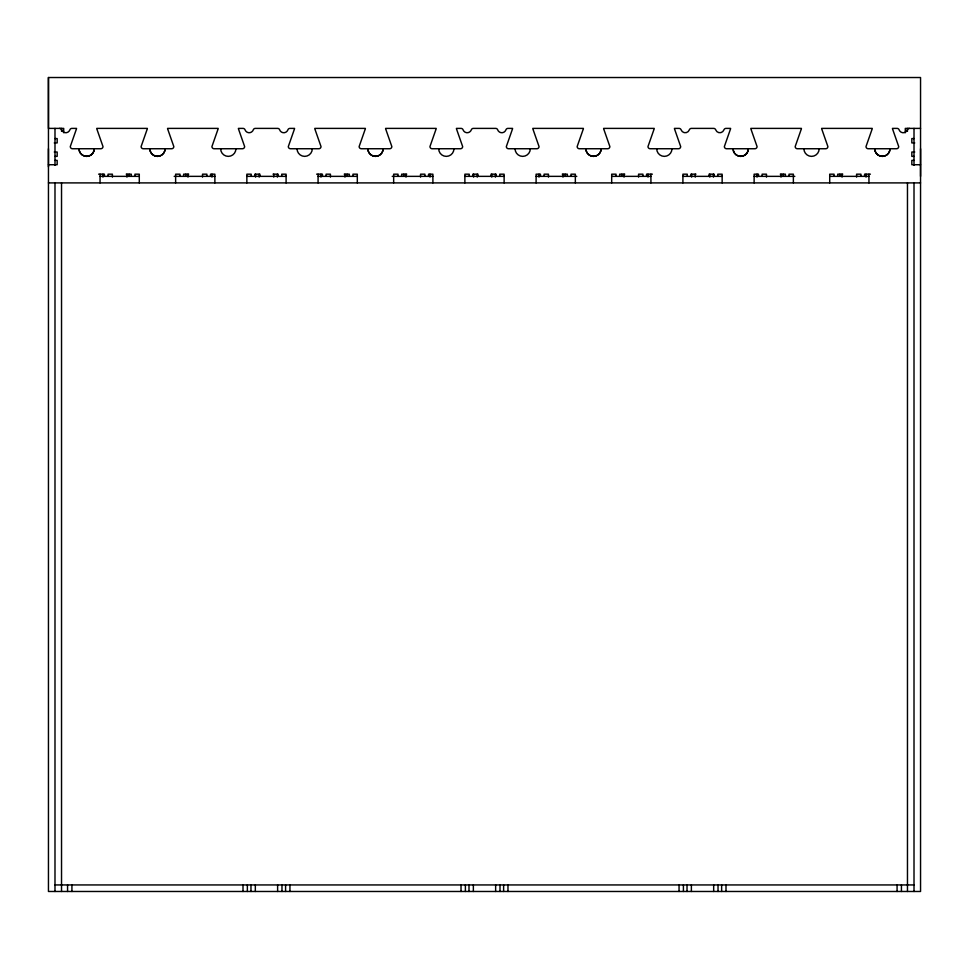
<?xml version="1.0" encoding="UTF-8"?>
<svg xmlns="http://www.w3.org/2000/svg" width="969" height="969" viewBox="0 0 969 969"><rect width="100%" height="100%" fill="white"/><g stroke="black" fill="none" stroke-linecap="round" stroke-linejoin="round"><path stroke-width="1.45" d="M48.45 166.91L48.45 148.742M48.45 77.52L48.45 891.48L920.55 891.48L920.55 77.52L48.45 77.52L48.45 128.392L63.712 128.392L63.712 132.753M491.041 176.358L491.041 174.178L496.128 174.178L496.128 176.358M495.401 177.085L495.401 174.178M539.006 177.085L539.006 174.178M621.856 176.358L621.856 174.178M648.019 177.085L648.019 174.178M691.624 177.085L691.624 174.178M709.066 176.358L709.066 174.178L714.153 174.178L714.153 176.358M713.426 177.085L713.426 174.178M757.031 177.085L757.031 174.178M783.194 176.358L783.194 174.178M920.55 176.358L920.55 148.742M920.55 128.392L905.288 128.392L905.288 132.753M54.991 138.567L57.171 138.567L57.171 142.927L54.264 142.927M914.009 138.567L911.829 138.567L911.829 142.927L914.736 142.927M54.264 152.012L57.171 152.012L57.171 156.372L54.991 156.372M914.736 152.012L911.829 152.012L911.829 156.372L914.009 156.372M54.991 160.369L57.171 160.369L57.171 164.73L48.45 164.73M914.009 160.369L911.829 160.369L911.829 164.73L920.55 164.73M98.596 174.178L104.41 174.178L104.41 176.358M126.212 174.178L131.299 174.178L131.299 176.358M188.713 174.178L183.625 174.178L183.625 176.358M273.016 174.178L278.103 174.178L278.103 176.358M316.621 174.178L322.435 174.178L322.435 176.358M344.237 174.178L349.324 174.178L349.324 176.358M406.738 174.178L401.651 174.178L401.651 176.358M562.262 174.178L567.349 174.178L567.349 176.358M624.763 174.178L619.675 174.178L619.675 176.358M652.379 174.178L646.565 174.178L646.565 176.358M695.984 174.178L690.897 174.178L690.897 176.358M780.287 174.178L785.374 174.178L785.374 176.358M842.788 174.178L837.701 174.178L837.701 176.358M870.404 174.178L864.59 174.178L864.59 176.358M100.049 176.358L139.294 176.358M174.178 176.358L214.876 176.358M246.853 176.358L286.097 176.358M318.074 176.358L357.319 176.358M392.203 176.358L432.901 176.358M464.878 176.358L504.122 176.358M536.099 176.358L576.797 176.358M611.681 176.358L650.926 176.358M682.903 176.358L722.147 176.358M754.124 176.358L794.822 176.358M829.706 176.358L868.951 176.358M48.45 182.899L920.55 182.899M54.991 884.939L914.009 884.939M914.009 128.392L914.009 165.263M914.009 182.899L914.009 891.48M907.469 128.392L907.469 131.348M907.469 182.899L907.469 891.48M901.436 884.939L901.436 891.48M897.076 884.939L897.076 891.48M868.951 174.178L868.951 182.899M866.044 174.178L866.044 177.085M860.956 176.358L860.956 174.178L856.596 174.178L856.596 177.085M842.061 174.178L842.061 177.085M839.881 174.178L839.881 176.358M834.067 176.358L834.067 174.178L829.706 174.178L829.706 182.899M793.369 182.899L793.369 174.178L789.008 174.178L789.008 176.358M781.014 174.178L781.014 177.085M766.479 177.085L766.479 174.178L762.119 174.178L762.119 176.358M758.485 176.358L758.485 174.178L754.124 174.178L754.124 182.899M725.999 884.939L725.999 891.48M722.147 182.899L722.147 174.178L717.787 174.178L717.787 176.358M721.639 884.939L721.639 891.48M718.029 884.939L718.029 891.48M713.668 884.939L713.668 891.48M709.793 174.178L709.793 177.085M695.257 174.178L695.257 177.085M691.381 884.939L691.381 891.48M687.263 176.358L687.263 174.178L682.903 174.178L682.903 182.899M687.021 884.939L687.021 891.48M683.411 884.939L683.411 891.48M679.051 884.939L679.051 891.48M650.926 174.178L650.926 182.899M642.931 176.358L642.931 174.178L638.571 174.178L638.571 177.085M624.036 174.178L624.036 177.085M616.042 176.358L616.042 174.178L611.681 174.178L611.681 182.899M575.344 182.899L575.344 174.178L570.983 174.178L570.983 176.358M565.169 174.178L565.169 176.358M562.989 174.178L562.989 177.085M548.454 177.085L548.454 174.178L544.093 174.178L544.093 176.358M540.46 176.358L540.46 174.178L536.099 174.178L536.099 182.899M507.974 884.939L507.974 891.48M504.122 182.899L504.122 174.178L499.762 174.178L499.762 176.358M503.614 884.939L503.614 891.48M500.004 884.939L500.004 891.48M495.643 884.939L495.643 891.48M491.767 174.178L491.767 177.085M477.959 176.358L477.959 174.178L472.872 174.178L472.872 176.358M477.232 174.178L477.232 177.085M473.599 174.178L473.599 177.085M473.356 884.939L473.356 891.48M469.238 176.358L469.238 174.178L464.878 174.178L464.878 182.899M468.996 884.939L468.996 891.48M465.386 884.939L465.386 891.48M461.026 884.939L461.026 891.48M432.901 182.899L432.901 174.178L428.54 174.178L428.54 176.358M429.994 174.178L429.994 177.085M424.906 176.358L424.906 174.178L420.546 174.178L420.546 177.085M406.011 174.178L406.011 177.085M403.831 174.178L403.831 176.358M398.017 176.358L398.017 174.178L393.656 174.178L393.656 182.899M357.319 182.899L357.319 174.178L352.958 174.178L352.958 176.358M347.144 174.178L347.144 176.358M344.964 174.178L344.964 177.085M330.429 177.085L330.429 174.178L326.068 174.178L326.068 176.358M320.981 174.178L320.981 177.085M318.074 174.178L318.074 182.899M289.949 884.939L289.949 891.48M286.097 182.899L286.097 174.178L281.737 174.178L281.737 176.358M285.589 884.939L285.589 891.48M281.979 884.939L281.979 891.48M277.618 884.939L277.618 891.48M277.376 174.178L277.376 177.085M273.743 174.178L273.743 177.085M259.934 176.358L259.934 174.178L254.847 174.178L254.847 176.358M259.207 174.178L259.207 177.085M255.574 174.178L255.574 177.085M255.332 884.939L255.332 891.48M251.213 176.358L251.213 174.178L246.853 174.178L246.853 182.899M250.971 884.939L250.971 891.48M247.361 884.939L247.361 891.48M243.001 884.939L243.001 891.48M214.876 182.899L214.876 174.178L210.515 174.178L210.515 176.358M211.969 174.178L211.969 177.085M206.882 176.358L206.882 174.178L202.521 174.178L202.521 177.085M187.986 174.178L187.986 177.085M185.806 174.178L185.806 176.358M179.992 176.358L179.992 174.178L175.631 174.178L175.631 182.899M139.294 182.899L139.294 174.178L134.933 174.178L134.933 176.358M129.119 174.178L129.119 176.358M126.939 174.178L126.939 177.085M112.404 177.085L112.404 174.178L108.043 174.178L108.043 176.358M102.956 174.178L102.956 177.085M100.049 174.178L100.049 182.899M71.924 884.939L71.924 891.48M67.564 884.939L67.564 891.48M61.531 128.392L61.531 131.348M61.531 182.899L61.531 891.48M54.991 128.392L54.991 165.263M54.991 182.899L54.991 891.48M453.94 148.742A7.631 7.631 0 0 1 446.309 156.372A7.631 7.631 0 0 1 438.678 148.742M312.297 148.742A7.631 7.631 0 0 1 304.666 156.372A7.631 7.631 0 0 1 297.035 148.742M235.915 148.742A7.631 7.631 0 0 1 228.284 156.372A7.631 7.631 0 0 1 220.653 148.742M59.593 128.392A2.18 2.18 0 0 1 61.338 129.265L62.258 130.997A4.361 4.361 0 0 0 69.247 130.997L70.18 129.265A2.18 2.18 0 0 1 71.924 128.392L76.527 128.392A2.18 2.18 0 0 1 76.43 129.01L70.289 146.561A2.18 2.18 0 0 0 72.469 148.742L100.812 148.742A2.18 2.18 0 0 0 102.993 146.561L96.852 129.01A2.192 2.192 0 0 1 96.767 128.392L147.349 128.392A2.18 2.18 0 0 1 147.252 129.01L141.111 146.561A2.18 2.18 0 0 0 143.291 148.742L171.634 148.742A2.18 2.18 0 0 0 173.814 146.561L167.673 129.01A2.192 2.192 0 0 1 167.589 128.392L218.17 128.392A2.18 2.18 0 0 1 218.073 129.01L211.932 146.561A2.18 2.18 0 0 0 214.113 148.742L242.456 148.742A2.18 2.18 0 0 0 244.636 146.561L238.495 129.01A2.192 2.192 0 0 1 238.41 128.392L243.001 128.392A2.18 2.18 0 0 1 244.745 129.265L245.678 130.997A4.361 4.361 0 0 0 252.667 130.997L253.587 129.265A2.18 2.18 0 0 1 255.332 128.392L277.618 128.392A2.18 2.18 0 0 1 279.363 129.265L280.283 130.997A4.361 4.361 0 0 0 287.272 130.997L288.205 129.265A2.18 2.18 0 0 1 289.949 128.392L294.552 128.392A2.18 2.18 0 0 1 294.455 129.01L288.314 146.561A2.18 2.18 0 0 0 290.494 148.742L318.837 148.742A2.18 2.18 0 0 0 321.018 146.561L314.877 129.01A2.192 2.192 0 0 1 314.792 128.392L365.374 128.392A2.18 2.18 0 0 1 365.277 129.01L359.136 146.561A2.18 2.18 0 0 0 361.316 148.742L389.659 148.742A2.18 2.18 0 0 0 391.839 146.561L385.698 129.01A2.192 2.192 0 0 1 385.614 128.392L436.195 128.392A2.18 2.18 0 0 1 436.098 129.01L429.957 146.561A2.18 2.18 0 0 0 432.138 148.742L460.481 148.742A2.18 2.18 0 0 0 462.661 146.561L456.52 129.01A2.192 2.192 0 0 1 456.435 128.392L461.026 128.392A2.18 2.18 0 0 1 462.77 129.265L463.703 130.997A4.361 4.361 0 0 0 470.692 130.997L471.612 129.265A2.18 2.18 0 0 1 473.356 128.392L495.643 128.392A2.18 2.18 0 0 1 497.388 129.265L498.308 130.997A4.361 4.361 0 0 0 505.297 130.997L506.23 129.265A2.18 2.18 0 0 1 507.974 128.392L512.565 128.392A2.18 2.18 0 0 1 512.48 129.01L506.339 146.561A2.18 2.18 0 0 0 508.519 148.742L536.862 148.742A2.18 2.18 0 0 0 539.043 146.561L532.902 129.01A2.18 2.18 0 0 1 532.817 128.392L583.386 128.392A2.18 2.18 0 0 1 583.302 129.01L577.161 146.561A2.18 2.18 0 0 0 579.341 148.742L607.684 148.742A2.18 2.18 0 0 0 609.864 146.561L603.723 129.01A2.18 2.18 0 0 1 603.639 128.392L654.208 128.392A2.18 2.18 0 0 1 654.123 129.01L647.982 146.561A2.18 2.18 0 0 0 650.163 148.742L678.506 148.742A2.18 2.18 0 0 0 680.686 146.561L674.545 129.01A2.18 2.18 0 0 1 674.448 128.392L679.051 128.392A2.18 2.18 0 0 1 681.11 129.846A4.361 4.361 0 0 0 689.334 129.846A2.18 2.18 0 0 1 691.381 128.392L713.668 128.392A2.18 2.18 0 0 1 715.716 129.846A4.361 4.361 0 0 0 723.94 129.846A2.18 2.18 0 0 1 725.999 128.392L730.59 128.392A2.18 2.18 0 0 1 730.505 129.01L724.364 146.561A2.18 2.18 0 0 0 726.544 148.742L754.887 148.742A2.18 2.18 0 0 0 757.068 146.561L750.927 129.01A2.18 2.18 0 0 1 750.83 128.392L801.411 128.392A2.18 2.18 0 0 1 801.327 129.01L795.186 146.561A2.18 2.18 0 0 0 797.366 148.742L825.709 148.742A2.18 2.18 0 0 0 827.889 146.561L821.748 129.01A2.18 2.18 0 0 1 821.651 128.392L872.233 128.392A2.18 2.18 0 0 1 872.148 129.01L866.007 146.561A2.18 2.18 0 0 0 868.188 148.742L896.531 148.742A2.18 2.18 0 0 0 898.711 146.561L892.57 129.01A2.18 2.18 0 0 1 892.473 128.392L897.076 128.392A2.18 2.18 0 0 1 898.82 129.265L899.753 130.997A4.361 4.361 0 0 0 906.742 130.997L907.662 129.265A2.18 2.18 0 0 1 909.406 128.392M819.168 148.742A7.631 7.631 0 0 1 811.537 156.372A7.631 7.631 0 0 1 803.907 148.742M671.965 148.742A7.631 7.631 0 0 1 664.334 156.372A7.631 7.631 0 0 1 656.703 148.742M530.322 148.742A7.631 7.631 0 0 1 522.691 156.372A7.631 7.631 0 0 1 515.06 148.742M375.487 156.372A7.631 7.631 0 0 0 383.118 148.742A7.631 7.631 0 0 1 375.487 156.372A7.631 7.631 0 0 1 367.857 148.742A7.631 7.631 0 0 0 375.487 156.372M157.463 156.372A7.631 7.631 0 0 0 165.093 148.742A7.631 7.631 0 0 1 157.463 156.372A7.631 7.631 0 0 1 149.832 148.742A7.631 7.631 0 0 0 157.463 156.372M86.641 156.372A7.631 7.631 0 0 0 94.272 148.742A7.631 7.631 0 0 1 86.641 156.372A7.631 7.631 0 0 1 79.01 148.742A7.631 7.631 0 0 0 86.641 156.372M882.359 156.372A7.631 7.631 0 0 0 889.99 148.742A7.631 7.631 0 0 1 882.359 156.372A7.631 7.631 0 0 1 874.728 148.742A7.631 7.631 0 0 0 882.359 156.372M740.716 156.372A7.631 7.631 0 0 0 748.347 148.742A7.631 7.631 0 0 1 740.716 156.372A7.631 7.631 0 0 1 733.085 148.742A7.631 7.631 0 0 0 740.716 156.372M593.512 156.372A7.631 7.631 0 0 0 601.143 148.742A7.631 7.631 0 0 1 593.512 156.372A7.631 7.631 0 0 1 585.882 148.742A7.631 7.631 0 0 0 593.512 156.372"/></g></svg>
